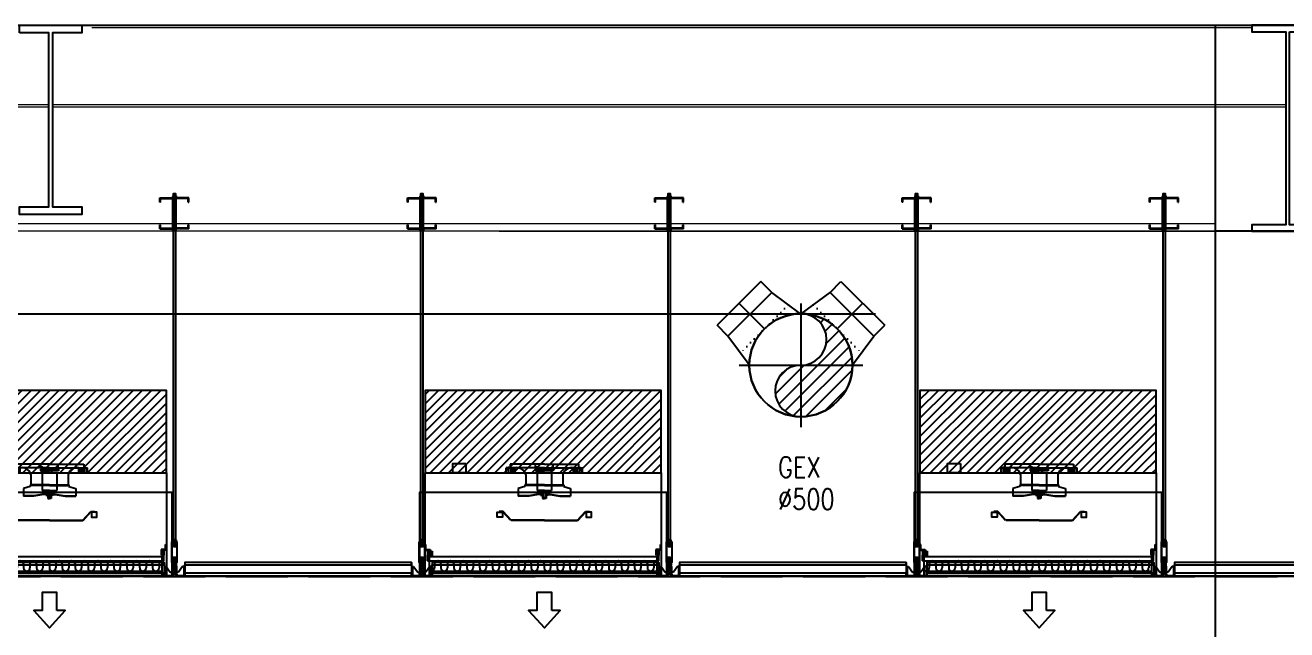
# Model space of a CAD drawing. Extents: x -18489 to 195597, y -1599 to 112111.
# Drawn here: x 13308 to 13920, y 27060 to 27353 of the extents above; entities that cross this region are included whole.
import ezdxf
from ezdxf.enums import TextEntityAlignment as Align
from ezdxf.xclip import XClip

# ---------------------------------------------------------------- set-up
doc = ezdxf.new("R2010")
doc.units = 0
doc.header["$LTSCALE"] = 100
doc.header["$XCLIPFRAME"] = 2
for name, pattern in [('188K-SM-07-F10-MECH-CR PIPE-Y2257103$0$AP6A-SM-08-FR1-001-A_AAS 210916$0$CENTER', [50.8, 31.75, -6.35, 6.35, -6.35]), ('188K-SM-07-F10-MECH-CR PIPE-Y2257103$0$AP6A-SM-08-FR1-001-A_AAS 210916$0$DOT', [0.25, 0, -0.25]), ('188K-SM-07-F10-MECH-CR PIPE-Y2257103$0$AP7P1-SM-08-FNN-300-ARCH-A(6.5)-Y2242201$0$AP6B-SM-08-FNN-300-1.5-ARCH(管橋)-Y2221203$0$14P7-Xfa-Sec-D$0$HIDDEN2', [0.1875, 0.125, -0.0625]), ('188K-SM-07-F10-MECH-CR PIPE-Y2257103$0$CENTER2', [1.125, 0.75, -0.125, 0.125, -0.125]), ('188K-SM-07-F10-MECH-CR PIPE-Y2257103$0$X-S-FAB_SL ALL$0$HIDDEN', [0.4, 0.3, -0.1]), ('188K-SM-07-F10-MECH-CR PIPE-Y2257103$0$X-S-FAB_SL ALL$0$Wipeout_Contour', [1, 0, -1])]:
    doc.linetypes.add(name, pattern=pattern)
for name, color, linetype in [('188K-SM-07-F10-MECH-CR PIPE-Y2257103$0$0-CF-AAS-GEX', 5, 'Continuous'), ('188K-SM-07-F10-MECH-CR PIPE-Y2257103$0$0-dim', 7, 'Continuous'), ('188K-SM-07-F10-MECH-CR PIPE-Y2257103$0$0-FFU', 150, 'Continuous'), ('188K-SM-07-F10-MECH-CR PIPE-Y2257103$0$0-FIRE', 1, 'Continuous'), ('188K-SM-07-F10-MECH-CR PIPE-Y2257103$0$AP6A-SM-08-FR1-001-A_AAS 210916$0$0-Block Center-Line', 1, '188K-SM-07-F10-MECH-CR PIPE-Y2257103$0$AP6A-SM-08-FR1-001-A_AAS 210916$0$CENTER'), ('188K-SM-07-F10-MECH-CR PIPE-Y2257103$0$AP6A-SM-08-FR1-001-A_AAS 210916$0$0-Block Support-Line', 7, '188K-SM-07-F10-MECH-CR PIPE-Y2257103$0$AP6A-SM-08-FR1-001-A_AAS 210916$0$DOT'), ('188K-SM-07-F10-MECH-CR PIPE-Y2257103$0$AP7P1-SM-08-FNN-300-ARCH-A(6.5)-Y2242201$0$AP6B-SM-07-F45-ARCH-CBracing-Y2221203$0$AP6B-SM-08-FNN-320-8-ARCH-Y2221203$0$K-0-Ceil-Hand', 2, 'Continuous'), ('188K-SM-07-F10-MECH-CR PIPE-Y2257103$0$AP7P1-SM-08-FNN-300-ARCH-A(6.5)-Y2242201$0$AP6B-SM-07-F45-ARCH-CBracing-Y2221203$0$AP6B-SM-08-FNN-320-8-ARCH-Y2221203$0$K-A-SEC-150x65x20', 3, 'Continuous'), ('188K-SM-07-F10-MECH-CR PIPE-Y2257103$0$AP7P1-SM-08-FNN-300-ARCH-A(6.5)-Y2242201$0$K-0-Ceiling Grid', 1, 'Continuous'), ('188K-SM-07-F10-MECH-CR PIPE-Y2257103$0$Block Center-Line', 1, '188K-SM-07-F10-MECH-CR PIPE-Y2257103$0$CENTER2'), ('188K-SM-07-F10-MECH-CR PIPE-Y2257103$0$X-S-FAB_SL ALL$0$ASP_1', 1, 'Continuous'), ('188K-SM-07-F10-MECH-CR PIPE-Y2257103$0$X-S-FAB_SL ALL$0$ASP_8', 8, 'Continuous'), ('188K-SM-07-F10-MECH-CR PIPE-Y2257103$0$X-S-FAB_SL ALL$0$BEAM-S', 2, 'Continuous'), ('188K-SM-07-F10-MECH-CR PIPE-Y2257103$0$X-S-FAB_SL ALL$0$Hattch', 7, 'Continuous'), ('188K-SM-07-F10-MECH-CR PIPE-Y2257103$0$X-S-FAB_SL ALL$0$HID(UP)', 5, '188K-SM-07-F10-MECH-CR PIPE-Y2257103$0$X-S-FAB_SL ALL$0$HIDDEN'), ('188K-SM-07-F10-MECH-CR PIPE-Y2257103$0$X-S-FAB_SL ALL$0$S-BEAM', 7, 'Continuous')]:
    doc.layers.add(name, color=color, linetype=linetype)
doc.styles.add('188K-SM-07-F10-MECH-CR PIPE-Y2257103$0$T0', font='simplex.shx', dxfattribs={"width": 0.8, "bigfont": 'chineset.shx'})

# ---------------------------------------------------------------- blocks, each defined once
blk = doc.blocks.new('*U1935')
for p, q in [((-150, 350), (-150, 425)), ((-150, 425), (150, 425)), ((150, 350), (150, 425)), ((-175.4, 178.1), (-150, 350)), ((-150, 350), (150, 350)), ((175.4, 178.1), (150, 350))]:
    blk.add_line(p, q)
blk.add_circle((0, 0), 250)
at = {"layer": '188K-SM-07-F10-MECH-CR PIPE-Y2257103$0$AP6A-SM-08-FR1-001-A_AAS 210916$0$0-Block Center-Line'}
blk.add_line((0, 250), (0, 425), dxfattribs=at)
at = {"layer": '188K-SM-07-F10-MECH-CR PIPE-Y2257103$0$AP6A-SM-08-FR1-001-A_AAS 210916$0$0-Block Support-Line'}
blk.add_line((-164.8, 250), (164.8, 250), dxfattribs=at)
blk = doc.blocks.new('*U1936')
h = blk.add_hatch()
h.set_pattern_fill('ANSI31', color=256, scale=1.4286, style=0)
h.paths.add_polyline_path([(0, 0, 1), (0, 25, 0.414214), (-25, 0, 0.414214), (0, -25, -1)])
blk.add_circle((0, 0), 25)
for centre, start, end in [((0, 12.5), 270, 90), ((0, -12.5), 90, 270)]:
    blk.add_arc(centre, 12.5, start, end)
at = {"layer": '188K-SM-07-F10-MECH-CR PIPE-Y2257103$0$Block Center-Line'}
for p, q in [((0, -30), (0, 30)), ((30, 0), (-30, 0))]:
    blk.add_line(p, q, dxfattribs=at)
blk = doc.blocks.new('*U1934')
for p, q in [((-150, 350), (-150, 425)), ((-150, 425), (150, 425)), ((150, 350), (150, 425)), ((-175.4, 178.1), (-150, 350)), ((-150, 350), (150, 350)), ((175.4, 178.1), (150, 350))]:
    blk.add_line(p, q)
blk.add_circle((0, 0), 250)
at = {"layer": '188K-SM-07-F10-MECH-CR PIPE-Y2257103$0$AP6A-SM-08-FR1-001-A_AAS 210916$0$0-Block Center-Line'}
blk.add_line((0, 250), (0, 425), dxfattribs=at)
at = {"layer": '188K-SM-07-F10-MECH-CR PIPE-Y2257103$0$AP6A-SM-08-FR1-001-A_AAS 210916$0$0-Block Support-Line'}
blk.add_line((-164.8, 250), (164.8, 250), dxfattribs=at)
blk = doc.blocks.new('188K-SM-07-F10-MECH-CR PIPE-Y2257103$0$X-S-FAB_SL ALL$0$剖面元素_1660_3', base_point=(23061.26, -8263.06))
at = {"color": 254, "linetype": '188K-SM-07-F10-MECH-CR PIPE-Y2257103$0$X-S-FAB_SL ALL$0$Wipeout_Contour', "lineweight": 0, "ltscale": 445310.212814}
blk.add_wipeout([(35816.26, -7336.96), (36946.26, -7336.96), (36946.26, -7280.16), (36382.21, -7280.16), (36382.21, -7326.96), (36401.26, -7326.96), (36401.26, -7330.56), (36361.26, -7330.56), (36361.26, -7326.96), (36380.31, -7326.96), (36380.31, -7280.16), (35816.26, -7280.16)], dxfattribs=at).dxf.layer = '188K-SM-07-F10-MECH-CR PIPE-Y2257103$0$X-S-FAB_SL ALL$0$Hattch'
at = {"color": 254, "linetype": '188K-SM-07-F10-MECH-CR PIPE-Y2257103$0$X-S-FAB_SL ALL$0$Wipeout_Contour', "lineweight": 0, "ltscale": 148456.937845}
blk.add_wipeout([(35816.26, -7340.56), (36946.26, -7340.56), (36946.26, -7336.96), (35816.26, -7336.96)], dxfattribs=at).dxf.layer = '188K-SM-07-F10-MECH-CR PIPE-Y2257103$0$X-S-FAB_SL ALL$0$Hattch'
at = {"layer": '188K-SM-07-F10-MECH-CR PIPE-Y2257103$0$X-S-FAB_SL ALL$0$S-BEAM', "color": 8, "lineweight": 0}
for p, q in [((36946.26, -7336.96), (35816.26, -7336.96)), ((36946.26, -7340.56), (35816.26, -7340.56))]:
    blk.add_line(p, q, dxfattribs=at)
blk = doc.blocks.new('188K-SM-07-F10-MECH-CR PIPE-Y2257103$0$X-S-FAB_SL ALL$0$A$C2e9ab586')
at = {"layer": '188K-SM-07-F10-MECH-CR PIPE-Y2257103$0$X-S-FAB_SL ALL$0$S-BEAM', "lineweight": 0}
blk.add_blockref('188K-SM-07-F10-MECH-CR PIPE-Y2257103$0$X-S-FAB_SL ALL$0$剖面元素_1660_3', (-28106.39, 285), dxfattribs=at)
at = {"color": 254, "linetype": '188K-SM-07-F10-MECH-CR PIPE-Y2257103$0$X-S-FAB_SL ALL$0$Wipeout_Contour', "lineweight": 0, "ltscale": 149561.682861}
blk.add_wipeout([(-14203.89, 1307.5), (-14766.39, 1307.5), (-14766.39, 1306.4), (-14203.89, 1306.4)], dxfattribs=at).dxf.layer = '188K-SM-07-F10-MECH-CR PIPE-Y2257103$0$X-S-FAB_SL ALL$0$Hattch'
at = {"color": 254, "linetype": '188K-SM-07-F10-MECH-CR PIPE-Y2257103$0$X-S-FAB_SL ALL$0$Wipeout_Contour', "lineweight": 0, "ltscale": 294418.291181}
blk.add_wipeout([(-15385.44, 1269), (-14787.34, 1269), (-14787.34, 1303.9), (-14806.39, 1303.9), (-14806.39, 1306.4), (-15368.89, 1306.4), (-15368.89, 1303.9), (-15385.44, 1303.9)], dxfattribs=at).dxf.layer = '188K-SM-07-F10-MECH-CR PIPE-Y2257103$0$X-S-FAB_SL ALL$0$Hattch'
at = {"color": 254, "linetype": '188K-SM-07-F10-MECH-CR PIPE-Y2257103$0$X-S-FAB_SL ALL$0$Wipeout_Contour', "lineweight": 0, "ltscale": 299135.448034}
blk.add_wipeout([(-14766.39, 1303.9), (-14785.44, 1303.9), (-14785.44, 1269), (-14187.34, 1269), (-14187.34, 1303.9), (-14203.89, 1303.9), (-14203.89, 1306.4), (-14766.39, 1306.4)], dxfattribs=at).dxf.layer = '188K-SM-07-F10-MECH-CR PIPE-Y2257103$0$X-S-FAB_SL ALL$0$Hattch'
at = {"layer": '188K-SM-07-F10-MECH-CR PIPE-Y2257103$0$X-S-FAB_SL ALL$0$S-BEAM', "color": 8, "lineweight": 0}
blk.add_line((-14766.39, 1306.4), (-14203.89, 1306.4), dxfattribs=at)
at = {"color": 254, "linetype": '188K-SM-07-F10-MECH-CR PIPE-Y2257103$0$X-S-FAB_SL ALL$0$Wipeout_Contour', "lineweight": 0, "ltscale": 147233.361631}
blk.add_wipeout([(-14787.34, 1269), (-15385.44, 1269), (-15385.44, 1267.9), (-14787.34, 1267.9)], dxfattribs=at).dxf.layer = '188K-SM-07-F10-MECH-CR PIPE-Y2257103$0$X-S-FAB_SL ALL$0$Hattch'
at = {"color": 254, "linetype": '188K-SM-07-F10-MECH-CR PIPE-Y2257103$0$X-S-FAB_SL ALL$0$Wipeout_Contour', "lineweight": 0, "ltscale": 149586.701569}
blk.add_wipeout([(-14785.44, 1269), (-14785.44, 1267.9), (-14187.34, 1267.9), (-14187.34, 1269)], dxfattribs=at).dxf.layer = '188K-SM-07-F10-MECH-CR PIPE-Y2257103$0$X-S-FAB_SL ALL$0$Hattch'
at = {"layer": '188K-SM-07-F10-MECH-CR PIPE-Y2257103$0$X-S-FAB_SL ALL$0$S-BEAM', "color": 8, "lineweight": 0}
for p, q in [((-15385.44, 1269), (-14787.34, 1269)), ((-15385.44, 1267.9), (-14787.34, 1267.9)), ((-14785.44, 1269), (-14187.34, 1269)), ((-14785.44, 1267.9), (-14187.34, 1267.9))]:
    blk.add_line(p, q, dxfattribs=at)
blk = doc.blocks.new('188K-SM-07-F10-MECH-CR PIPE-Y2257103$0$X-S-FAB_SL ALL')
at = {"layer": '188K-SM-07-F10-MECH-CR PIPE-Y2257103$0$X-S-FAB_SL ALL$0$ASP_1'}
blk.add_blockref('188K-SM-07-F10-MECH-CR PIPE-Y2257103$0$X-S-FAB_SL ALL$0$A$C2e9ab586', (23632.864, -73288.977), dxfattribs=at)
blk.add_line((-2728.521, -71981.477), (19076.479, -71981.477), dxfattribs=at)
at = {"layer": '188K-SM-07-F10-MECH-CR PIPE-Y2257103$0$X-S-FAB_SL ALL$0$ASP_8'}
blk.add_line((9411.479, -72848.977), (9411.479, -71981.477), dxfattribs=at)
at = {"layer": '188K-SM-07-F10-MECH-CR PIPE-Y2257103$0$X-S-FAB_SL ALL$0$BEAM-S'}
for points in [[(8831.329, -71985.177), (8831.329, -71981.477), (8861.629, -71981.477), (8861.629, -71985.177), (8847.329, -71985.177), (8847.329, -72069.577), (8861.629, -72069.577), (8861.629, -72073.277), (8831.329, -72073.277), (8831.329, -72069.577), (8845.629, -72069.577), (8845.629, -71985.177)], [(9447.329, -71984.677), (9463.979, -71984.677), (9463.979, -71981.477), (9428.979, -71981.477), (9428.979, -71984.677), (9445.629, -71984.677), (9445.629, -72078.277), (9428.979, -72078.277), (9428.979, -72081.477), (9463.979, -72081.477), (9463.979, -72078.277), (9447.329, -72078.277)]]:
    blk.add_lwpolyline(points, close=True, dxfattribs=at)
at = {"layer": '188K-SM-07-F10-MECH-CR PIPE-Y2257103$0$X-S-FAB_SL ALL$0$HID(UP)', "linetype": '188K-SM-07-F10-MECH-CR PIPE-Y2257103$0$X-S-FAB_SL ALL$0$HIDDEN'}
blk.add_line((-2628.521, -72248.977), (19076.479, -72248.977), dxfattribs=at)
blk = doc.blocks.new('188K-SM-07-F10-MECH-CR PIPE-Y2257103$0$AP6A-SM-08-FNN-320-A(5)-ARCH-L201201$0$HFFU-22')
at = {"layer": '188K-SM-07-F10-MECH-CR PIPE-Y2257103$0$0-FFU', "color": 8}
for p, q in [((416.8, 500.8), (416.8, 502.8)), ((416.8, 502.8), (420.8, 502.8)), ((420.8, 502.8), (420.8, 524.8)), ((605.8, 524.8), (420.8, 524.8)), ((422.8, 500.8), (422.8, 522.8)), ((444.8, 522.8), (422.8, 522.8)), ((439.6, 526), (430.6, 526)), ((430.6, 526), (430.6, 524.8)), ((433.8, 500.8), (433.8, 524.8)), ((439.6, 541.8), (439.6, 526)), ((605.8, 541.8), (439.6, 541.8)), ((444.8, 500.8), (444.8, 522.8)), ((446.8, 502.8), (446.8, 524.8)), ((450.8, 502.8), (446.8, 502.8)), ((450.8, 500.8), (450.8, 502.8)), ((454.8, 500.8), (454.8, 524.8)), ((463.8, 500.8), (463.8, 524.8)), ((515.8, 492.2), (515.8, 438.8)), ((605.8, 517), (562.6, 517)), ((562.6, 517), (562.6, 510)), ((562.6, 510), (605.8, 510)), ((563.6, 528), (563.6, 541.8)), ((572.6, 528), (563.6, 528)), ((572.6, 524.8), (572.6, 528)), ((605.8, 541.8), (772.1, 541.8)), ((605.8, 524.8), (790.8, 524.8)), ((605.8, 517), (649.1, 517)), ((649.1, 510), (605.8, 510)), ((639.1, 528), (648.1, 528)), ((639.1, 524.8), (639.1, 528)), ((648.1, 528), (648.1, 541.8)), ((649.1, 517), (649.1, 510)), ((695.8, 492.2), (695.8, 438.8)), ((747.8, 500.8), (747.8, 524.8)), ((756.8, 500.8), (756.8, 524.8)), ((760.8, 500.8), (760.8, 502.8)), ((760.8, 502.8), (764.8, 502.8)), ((764.8, 502.8), (764.8, 524.8)), ((766.8, 500.8), (766.8, 522.8)), ((766.8, 522.8), (788.8, 522.8)), ((772.1, 541.8), (772.1, 526)), ((772.1, 526), (781.1, 526)), ((777.8, 500.8), (777.8, 524.8)), ((781.1, 526), (781.1, 524.8)), ((788.8, 500.8), (788.8, 522.8)), ((790.8, 502.8), (790.8, 524.8)), ((794.8, 502.8), (790.8, 502.8)), ((794.8, 500.8), (794.8, 502.8)), ((511.8, 432.8), (478.8, 423.8)), ((511.8, 440.8), (511.8, 432.8)), ((605.8, 440.8), (511.8, 440.8)), ((605.8, 438.8), (515.8, 438.8)), ((605.8, 440.8), (699.8, 440.8)), ((605.8, 438.8), (695.8, 438.8)), ((699.8, 440.8), (699.8, 432.8)), ((699.8, 432.8), (732.8, 423.8))]:
    blk.add_line(p, q, dxfattribs=at)
at = {"layer": '188K-SM-07-F10-MECH-CR PIPE-Y2257103$0$0-FFU'}
for p, q in [((570.8, 500.8), (570.8, 413.8)), ((640.8, 500.8), (640.8, 413.8)), ((478.8, 423.8), (478.8, 386.8)), ((529.8, 388.8), (478.8, 388.8)), ((529.8, 386.8), (478.8, 386.8)), ((577.8, 396.8), (529.8, 388.8)), ((578.2, 394.8), (530.2, 386.8)), ((605.8, 413.8), (570.8, 413.8)), ((600.8, 396.8), (577.8, 396.8)), ((600.8, 394.8), (577.8, 394.8)), ((587.6, 394.8), (587.6, 391)), ((587.6, 391), (597.6, 391)), ((593.8, 413.8), (593.8, 404.8)), ((605.8, 404.8), (593.8, 404.8)), ((597.6, 391), (597.6, 376)), ((597.6, 378), (605.8, 378)), ((597.6, 376), (605.8, 376)), ((600.8, 404.8), (600.8, 378)), ((605.8, 413.8), (640.8, 413.8)), ((605.8, 404.8), (617.8, 404.8)), ((614.1, 378), (605.8, 378)), ((614.1, 376), (605.8, 376)), ((610.8, 404.8), (610.8, 378)), ((610.8, 396.8), (633.8, 396.8)), ((610.8, 394.8), (633.8, 394.8)), ((624.1, 391), (614.1, 391)), ((614.1, 391), (614.1, 376)), ((617.8, 413.8), (617.8, 404.8)), ((624.1, 394.8), (624.1, 391)), ((633.5, 394.8), (681.5, 386.8)), ((633.8, 396.8), (681.8, 388.8)), ((681.8, 388.8), (732.8, 388.8)), ((681.8, 386.8), (732.8, 386.8)), ((732.8, 423.8), (732.8, 386.8)), ((405.6, 312.7), (386.6, 312.7)), ((404.7, 310.7), (386.6, 310.7)), ((443.1, 268.3), (404.7, 310.7)), ((444.6, 269.7), (405.6, 312.7)), ((767.1, 269.7), (806.1, 312.7)), ((768.5, 268.3), (806.9, 310.7)), ((806.1, 312.7), (825.1, 312.7)), ((806.9, 310.7), (825.1, 310.7)), ((605.8, 269.7), (444.6, 269.7)), ((605.8, 267.7), (444.6, 267.7)), ((605.8, 269.7), (767.1, 269.7)), ((605.8, 267.7), (767.1, 267.7)), ((27.5, 151.7), (27.5, 124.3)), ((31.4, 151.7), (27.5, 151.7)), ((27.5, 124.3), (48.8, 124.3)), ((31.4, 128.2), (31.4, 151.7)), ((31.4, 128.2), (52.8, 128.2)), ((48.8, 124.3), (48.8, 100.8)), ((52.8, 128.2), (52.8, 100.8)), ((1168.6, 128.2), (1147.2, 128.2)), ((1147.2, 128.2), (1147.2, 100.8)), ((1172.5, 124.3), (1151.2, 124.3)), ((1151.2, 124.3), (1151.2, 100.8)), ((1168.6, 151.7), (1172.5, 151.7)), ((1168.6, 128.2), (1168.6, 151.7)), ((1172.5, 151.7), (1172.5, 124.3)), ((39.1, 120.4), (43, 120.4)), ((39.1, 120.4), (39.1, 100.8)), ((39.1, 73.4), (39.1, 100.8)), ((39.1, 73.4), (43, 73.4)), ((43, 120.4), (43, 100.8)), ((43, 116.5), (48.8, 116.5)), ((43, 100.8), (58.6, 100.8)), ((43, 73.4), (43, 96.9)), ((43, 96.9), (62.5, 96.9)), ((47.1, 93), (1152.9, 93)), ((47.1, 93), (47.1, 0)), ((47.1, 73), (1152.9, 73)), ((52.8, 116.5), (58.6, 116.5)), ((58.6, 120.4), (58.6, 100.8)), ((58.6, 120.4), (62.5, 120.4)), ((62.5, 120.4), (62.5, 96.9)), ((1147.2, 116.5), (1156.4, 116.5)), ((1157, 116.5), (1151.2, 116.5)), ((1156.4, 120.4), (1152.5, 120.4)), ((1152.5, 120.4), (1152.5, 96.9)), ((1157, 96.9), (1152.5, 96.9)), ((1152.9, 0), (1152.9, 93)), ((1156.4, 120.4), (1156.4, 100.8)), ((1157, 100.8), (1156.4, 100.8)), ((1160.9, 120.4), (1157, 120.4)), ((1157, 120.4), (1157, 100.8)), ((1157, 73.4), (1157, 96.9)), ((1160.9, 73.4), (1157, 73.4)), ((1160.9, 120.4), (1160.9, 100.8)), ((1160.9, 73.4), (1160.9, 100.8)), ((47.1, 22.3), (1152.9, 22.3)), ((73, 57.4), (73, 38.4)), ((104.3, 57.4), (104.3, 38.4)), ((135.6, 57.4), (135.6, 38.4)), ((166.9, 57.4), (166.9, 38.4)), ((198.2, 57.4), (198.2, 38.4)), ((229.5, 57.4), (229.5, 38.4)), ((260.7, 57.4), (260.7, 38.4)), ((292, 57.4), (292, 38.4)), ((323.3, 57.4), (323.3, 38.4)), ((354.6, 57.4), (354.6, 38.4)), ((385.9, 57.4), (385.9, 38.4)), ((417.2, 57.4), (417.2, 38.4)), ((448.5, 57.4), (448.5, 38.4)), ((479.8, 57.4), (479.8, 38.4)), ((511.1, 57.4), (511.1, 38.4)), ((542.4, 57.4), (542.4, 38.4)), ((573.7, 57.4), (573.7, 38.4)), ((604.9, 57.4), (604.9, 38.4)), ((636.2, 57.4), (636.2, 38.4)), ((667.5, 57.4), (667.5, 38.4)), ((698.8, 57.4), (698.8, 38.4)), ((730.1, 57.4), (730.1, 38.4)), ((761.4, 57.4), (761.4, 38.4)), ((792.7, 57.4), (792.7, 38.4)), ((824, 57.4), (824, 38.4)), ((855.3, 57.4), (855.3, 38.4)), ((886.6, 57.4), (886.6, 38.4)), ((917.9, 57.4), (917.9, 38.4)), ((949.1, 57.4), (949.1, 38.4)), ((980.4, 57.4), (980.4, 38.4)), ((1011.7, 57.4), (1011.7, 38.4)), ((1043, 57.4), (1043, 38.4)), ((1074.3, 57.4), (1074.3, 38.4)), ((1105.6, 57.4), (1105.6, 38.4)), ((1136.9, 57.4), (1136.9, 38.4))]:
    blk.add_line(p, q, dxfattribs=at)
for points in [[(27.5, 500), (1172.5, 500), (1172.5, 0), (27.5, 0)], [(402.6, 309.7), (402.6, 284.7), (376.6, 284.7), (376.6, 309.7)], [(809.1, 309.7), (809.1, 284.7), (835.1, 284.7), (835.1, 309.7)]]:
    blk.add_lwpolyline(points, close=True, dxfattribs=at)
at = {"layer": '188K-SM-07-F10-MECH-CR PIPE-Y2257103$0$0-FFU', "color": 8}
blk.add_lwpolyline([(224.4, 544.8), (224.4, 499.8), (161.6, 499.8), (161.6, 544.8)], close=True, dxfattribs=at)
at = {"layer": '188K-SM-07-F10-MECH-CR PIPE-Y2257103$0$0-FFU', "flags": 128}
blk.add_lwpolyline([(641.8, -167.5), (641.8, -80.6), (569.9, -80.6), (569.9, -167.5), (529.2, -167.5), (605.8, -252), (682.5, -167.5)], close=True, dxfattribs=at)
at = {"layer": '188K-SM-07-F10-MECH-CR PIPE-Y2257103$0$0-FFU', "color": 8}
for centre, start, end in [((471.5, 479.2), 16.43455, 99.54285), ((471.5, 478.2), 16.43455, 99.54285), ((740.2, 479.2), 80.45715, 163.56545), ((740.2, 478.2), 80.45715, 163.56545)]:
    blk.add_arc(centre, 46.2, start, end, dxfattribs=at)
at = {"layer": '188K-SM-07-F10-MECH-CR PIPE-Y2257103$0$0-FFU'}
for centre, start, end in [((88.6, 57.4), 0, 180), ((151.2, 57.4), 0, 180), ((213.8, 57.4), 0, 180), ((276.4, 57.4), 0, 180), ((339, 57.4), 0, 180), ((401.6, 57.4), 0, 180), ((464.1, 57.4), 0, 180), ((526.7, 57.4), 0, 180), ((589.3, 57.4), 0, 180), ((651.9, 57.4), 0, 180), ((714.5, 57.4), 0, 180), ((777, 57.4), 0, 180), ((839.6, 57.4), 0, 180), ((902.2, 57.4), 0, 180), ((964.8, 57.4), 0, 180), ((1027.4, 57.4), 0, 180), ((1090, 57.4), 0, 180), ((1152.5, 57.4), 88.50258, 180), ((57.4, 38.4), 228.85015, 0), ((119.9, 38.4), 180, 0), ((182.5, 38.4), 180, 0), ((245.1, 38.4), 180, 0), ((307.7, 38.4), 180, 0), ((370.3, 38.4), 180, 0), ((432.8, 38.4), 180, 0), ((495.4, 38.4), 180, 0), ((558, 38.4), 180, 0), ((620.6, 38.4), 180, 0), ((683.2, 38.4), 180, 0), ((745.8, 38.4), 180, 0), ((808.3, 38.4), 180, 0), ((870.9, 38.4), 180, 0), ((933.5, 38.4), 180, 0), ((996.1, 38.4), 180, 0), ((1058.7, 38.4), 180, 0), ((1121.2, 38.4), 180, 0)]:
    blk.add_arc(centre, 15.6, start, end, dxfattribs=at)
at = {"layer": 'DefPoints'}
blk.add_lwpolyline([(0, 0), (1200, 0), (1200, 405), (0, 405)], close=True, dxfattribs=at)
blk = doc.blocks.new('188K-SM-07-F10-MECH-CR PIPE-Y2257103$0$A$C5898b841')
h = blk.add_hatch()
h.set_pattern_fill('ANSI31', color=256)
h.paths.add_polyline_path([(-58.39, 50), (56.11, 50), (56.11, 90), (-58.39, 90)])
blk.add_lwpolyline([(-58.39, 50), (56.11, 50), (56.11, 90), (-58.39, 90)], close=True)
at = {"layer": '188K-SM-07-F10-MECH-CR PIPE-Y2257103$0$0-FFU', "xscale": 0.1, "yscale": 0.1, "zscale": 0.1}
blk.add_blockref('188K-SM-07-F10-MECH-CR PIPE-Y2257103$0$AP6A-SM-08-FNN-320-A(5)-ARCH-L201201$0$HFFU-22', (-61.14, 0), dxfattribs=at)
blk = doc.blocks.new('188K-SM-07-F10-MECH-CR PIPE-Y2257103$0$AP7P1-SM-08-FNN-300-ARCH-A(6.5)-Y2242201$0$Ceil-4T')
for p, q in [((0.45, 5.1), (0, 5.1)), ((0, 5.1), (0, 0)), ((2.2, 0.33), (0, 0.33)), ((0, 0.25), (2.2, 0.25)), ((2.2, 0), (0, 0)), ((0.45, 4.8), (0.45, 5.1)), ((0.45, 4.8), (0.45, 0.33)), ((0.45, 4.8), (1.05, 4.8)), ((0.6, 0.33), (2.2, 0.33)), ((1.05, 4.8), (3, 2.05)), ((3, 2.05), (3.95, 2.05)), ((3.95, 1.55), (3.75, 0.88)), ((3.75, 0.88), (3.95, 0.88)), ((3.75, 0.88), (3.75, 0.25)), ((3.95, 4.8), (3.95, 0.3)), ((3.95, 0.88), (3.95, 1.55)), ((3.95, 0.88), (3.95, 0.45)), ((4.3, 5.1), (4.25, 5.1)), ((5.75, 5.1), (5.7, 5.1)), ((6.05, 4.8), (6.05, 0.3)), ((7, 2.05), (6.05, 2.05)), ((6.05, 1.55), (6.25, 0.88)), ((6.05, 0.88), (6.05, 1.55)), ((6.25, 0.88), (6.05, 0.88)), ((6.05, 0.88), (6.05, 0.45)), ((6.25, 0.88), (6.25, 0.25)), ((8.95, 4.8), (7, 2.05)), ((7.8, 0.33), (10, 0.33)), ((10, 0.25), (7.8, 0.25)), ((10, 0), (7.8, 0)), ((9.55, 4.8), (8.95, 4.8)), ((9.55, 5.1), (10, 5.1)), ((9.55, 4.8), (9.55, 5.1)), ((9.55, 4.8), (9.55, 0.28)), ((10, 5.1), (10, 0))]:
    blk.add_line(p, q)
for points in [[(5.58, 0.1), (5.54, 0.1, -0.414214), (5.5, 0.14), (5.5, 0.58, -0.414214), (5.52, 0.6), (5.82, 0.6, 0.414214), (5.84, 0.62), (5.84, 1.2, 0.414214), (5.74, 1.3), (4.26, 1.3, 0.414214), (4.16, 1.2), (4.16, 0.62, 0.414214), (4.18, 0.6), (4.48, 0.6, -0.414214), (4.5, 0.58), (4.5, 0.14, -0.414214), (4.46, 0.1), (4.42, 0.1, 0.414214), (4.4, 0.08), (4.4, 0.04, -0.414214), (4.36, 0), (2.24, 0, -0.414214), (2.2, 0.04), (2.2, 0.25), (2.2, 0.28, -0.414214), (2.25, 0.33), (2.27, 0.33, -0.414214), (2.32, 0.28), (2.32, 0.27, 0.414214), (2.34, 0.25), (3.87, 0.25, 0.414214), (3.97, 0.35), (3.97, 1.48, -0.414214), (3.99, 1.5), (4.2, 1.5, 0.414214), (4.3, 1.6), (4.3, 5.4, 0.414214), (4.2, 5.5), (3.96, 5.5, -0.414214), (3.94, 5.52), (3.94, 6.76, -0.414214), (3.98, 6.8), (4.46, 6.8, -0.414214), (4.5, 6.76), (4.5, 6.42, -0.414214), (4.48, 6.4), (4.18, 6.4, 0.414214), (4.16, 6.38), (4.16, 5.8, 0.414214), (4.26, 5.7), (5.74, 5.7, 0.414214), (5.84, 5.8), (5.84, 6.38, 0.414214), (5.82, 6.4), (5.52, 6.4, -0.414214), (5.5, 6.42), (5.5, 6.76, -0.414214), (5.54, 6.8), (6.02, 6.8, -0.414214), (6.06, 6.76), (6.06, 5.52, -0.414214), (6.04, 5.5), (5.8, 5.5, 0.414214), (5.7, 5.4), (5.7, 1.6, 0.414214), (5.8, 1.5), (6.01, 1.5, -0.414214), (6.03, 1.48), (6.03, 0.35, 0.414214), (6.13, 0.25), (7.66, 0.25, 0.414214), (7.68, 0.27), (7.68, 0.28, -0.414214), (7.73, 0.33), (7.75, 0.33, -0.414214), (7.8, 0.28), (7.8, 0.25), (7.8, 0.04, -0.414214), (7.76, 0), (5.64, 0, -0.414214), (5.6, 0.04), (5.6, 0.08, 0.414214)], [(4.52, 5.5, 0.414214), (4.42, 5.4), (4.42, 5.2, 0.414214), (4.52, 5.1), (5.48, 5.1, 0.414214), (5.58, 5.2), (5.58, 5.4, 0.414214), (5.48, 5.5)], [(5.58, 3.24, -0.684718), (5.41, 3.17, 0.441058), (4.59, 3.17, -0.684718), (4.42, 3.24), (4.42, 4.38), (4.42, 4.8, -0.414214), (4.52, 4.9), (5.48, 4.9, -0.414214), (5.58, 4.8), (5.58, 4.38)], [(5, 1.5), (5.48, 1.5, 0.414214), (5.58, 1.6), (5.58, 2.36, 0.684718), (5.41, 2.43, -0.441058), (4.59, 2.43, 0.684718), (4.42, 2.36), (4.42, 1.6, 0.414214), (4.52, 1.5)]]:
    blk.add_lwpolyline(points, format="xyb", close=True)
blk.add_circle((5, 2.8), 0.375)
for centre, radius, start, end in [((3.75, 0.45), 0.2, 270, 0), ((4.25, 4.8), 0.3, 90, 180), ((5.75, 4.8), 0.3, 0, 90), ((6.25, 0.45), 0.2, 180, 270)]:
    blk.add_arc(centre, radius, start, end)
for p in [(2.2, 0), (2.2, 0), (2.2, 0), (2.2, 0), (2.2, 0), (2.2, 0), (2.2, 0), (2.2, 0), (2.2, 0), (2.2, 0), (2.2, 0), (2.2, 0), (2.2, 0), (2.2, 0), (2.2, 0), (2.2, 0), (2.2, 0), (3.95, 0.35), (3.97, 0.41), (4.16, 0.64), (4.54, 5.1), (4.56, 4.9), (4.58, 5.1), (5.84, 0.65), (5.85, 0.67), (6.03, 0.41), (6.05, 0.35), (7.8, 0)]:
    blk.add_point(p)
blk = doc.blocks.new('188K-SM-07-F10-MECH-CR PIPE-Y2257103$0$AP7P1-SM-08-FNN-300-ARCH-A(6.5)-Y2242201$0$AP6B-SM-07-F45-ARCH-CBracing-Y2221203$0$AP6B-SM-08-FNN-320-8-ARCH-Y2221203$0$Cap-3')
for p, q in [((-8, 2.8), (-11, 2)), ((-11, 2), (-11, 0)), ((-11, 2), (11, 2)), ((-11, 0), (11, 0)), ((-8, 9.2), (-8, 2.8)), ((0, 10), (-6, 10)), ((-4, 9.2), (-4, 2.8)), ((6, 10), (0, 10)), ((4, 2.8), (4, 9.2)), ((8, 9.2), (8, 2.8)), ((8, 2.8), (11, 2)), ((11, 2), (11, 0))]:
    blk.add_line(p, q)
for centre, radius, start, end in [((-6, 7.1), 2.9, 46.39718, 133.60282), ((-6, 4.9), 2.9, 226.39718, 313.60282), ((0, -0.4), 10.4, 67.38014, 112.61986), ((0, 12.4), 10.4, 247.38014, 292.61986), ((6, 7.1), 2.9, 46.39718, 133.60282), ((6, 4.9), 2.9, 226.39718, 313.60282)]:
    blk.add_arc(centre, radius, start, end)
blk = doc.blocks.new('188K-SM-07-F10-MECH-CR PIPE-Y2257103$0$AP7P1-SM-08-FNN-300-ARCH-A(6.5)-Y2242201$0$AP6B-SM-07-F45-ARCH-CBracing-Y2221203$0$AP6B-SM-08-FNN-320-8-ARCH-Y2221203$0$Sec-2LC150x65')
for p, q in [((2, 7), (0, 7)), ((0, 7, 0), (0, 0.5, 0)), ((2, 6.68), (0.32, 6.68)), ((0.32, 6.68, 0), (0.32, 0.82, 0)), ((15, 7), (13, 7)), ((14.68, 6.68), (13, 6.68)), ((14.68, 6.68, 0), (14.68, 0.82, 0)), ((15, 7, 0), (15, 0.5, 0)), ((15, 0.5), (0, 0.5)), ((14.68, 0.82), (0.32, 0.82)), ((15, -0.5), (0, -0.5)), ((0, -7, 0), (0, -0.5, 0)), ((14.68, -0.82), (0.32, -0.82)), ((0.32, -6.68, 0), (0.32, -0.82, 0)), ((14.68, -6.68, 0), (14.68, -0.82, 0)), ((15, -7, 0), (15, -0.5, 0)), ((2, -7), (0, -7)), ((2, -6.68), (0.32, -6.68)), ((14.68, -6.68), (13, -6.68)), ((15, -7), (13, -7))]:
    blk.add_line(p, q)
at = {"elevation": 0}
for points in [[(0, 7), (0, 0.5)], [(2, 6.68), (2, 7)], [(13, 6.68), (13, 7)], [(0, -7), (0, -0.5)], [(2, -6.68), (2, -7)], [(13, -6.68), (13, -7)]]:
    blk.add_lwpolyline(points, dxfattribs=at)
blk = doc.blocks.new('188K-SM-07-F10-MECH-CR PIPE-Y2257103$0$AP7P1-SM-08-FNN-300-ARCH-A(6.5)-Y2242201$0$cg-1')
blk.add_lwpolyline([(0, 68), (0, 0), (1100, 0), (1100, 2.8), (0, 2.8), (0, 15.2), (1100, 15.2), (1100, 55.7), (0, 55.7), (0, 68), (1100, 68), (1100, 0)])
blk = doc.blocks.new('188K-SM-07-F10-MECH-CR PIPE-Y2257103$0$A$C101bd692')
at = {"layer": '188K-SM-07-F10-MECH-CR PIPE-Y2257103$0$AP7P1-SM-08-FNN-300-ARCH-A(6.5)-Y2242201$0$AP6B-SM-07-F45-ARCH-CBracing-Y2221203$0$AP6B-SM-08-FNN-320-8-ARCH-Y2221203$0$K-0-Ceil-Hand', "elevation": 0}
blk.add_lwpolyline([(60.48, 187.2), (59.53, 187.2), (59.53, 188.4), (60.48, 188.4)], close=True, dxfattribs=at)
at = {"layer": '188K-SM-07-F10-MECH-CR PIPE-Y2257103$0$AP7P1-SM-08-FNN-300-ARCH-A(6.5)-Y2242201$0$AP6B-SM-07-F45-ARCH-CBracing-Y2221203$0$AP6B-SM-08-FNN-320-8-ARCH-Y2221203$0$K-0-Ceil-Hand'}
for points in [[(60.48, 171.2), (60.47, 20.3), (59.52, 20.3), (59.52, 171.2)], [(58.75, 19), (61.25, 19)], [(59.52, 16.8), (59.52, 18), (60.48, 18), (60.48, 16.8), (59.52, 16.8)], [(59.52, 18), (60.48, 18)], [(60.48, 16.8), (59.52, 16.8)], [(61.25, 9.6), (58.75, 9.6)]]:
    blk.add_lwpolyline(points, dxfattribs=at)
for points in [[(58.75, 19.3), (61.25, 19.3), (61.25, 9.3), (58.75, 9.3)], [(60.48, 10.6), (59.52, 10.6), (59.52, 11.8), (60.48, 11.8)]]:
    blk.add_lwpolyline(points, close=True, dxfattribs=at)
at = {"layer": '188K-SM-07-F10-MECH-CR PIPE-Y2257103$0$AP7P1-SM-08-FNN-300-ARCH-A(6.5)-Y2242201$0$AP6B-SM-07-F45-ARCH-CBracing-Y2221203$0$AP6B-SM-08-FNN-320-8-ARCH-Y2221203$0$K-0-Ceil-Hand', "xscale": 0.09999999999854492, "yscale": 0.09999999999854492, "zscale": 0.09999999999854492}
for p in [(60, 186.2), (60, 19.3), (60, 19.3), (60, 9.63), (60, 9.6)]:
    blk.add_blockref('188K-SM-07-F10-MECH-CR PIPE-Y2257103$0$AP7P1-SM-08-FNN-300-ARCH-A(6.5)-Y2242201$0$AP6B-SM-07-F45-ARCH-CBracing-Y2221203$0$AP6B-SM-08-FNN-320-8-ARCH-Y2221203$0$Cap-3', p, dxfattribs=at)
at = {"layer": '188K-SM-07-F10-MECH-CR PIPE-Y2257103$0$AP7P1-SM-08-FNN-300-ARCH-A(6.5)-Y2242201$0$AP6B-SM-07-F45-ARCH-CBracing-Y2221203$0$AP6B-SM-08-FNN-320-8-ARCH-Y2221203$0$K-0-Ceil-Hand', "yscale": 0.09999999999854484, "rotation": 180}
for p, xscale, zscale in [((60, 171.2), -0.09999999999854484, 0.1), ((60, 19), 0.09999999999854484, 0.09999999999854484), ((60, 19), 0.09999999999854484, 0.09999999999854484)]:
    blk.add_blockref('188K-SM-07-F10-MECH-CR PIPE-Y2257103$0$AP7P1-SM-08-FNN-300-ARCH-A(6.5)-Y2242201$0$AP6B-SM-07-F45-ARCH-CBracing-Y2221203$0$AP6B-SM-08-FNN-320-8-ARCH-Y2221203$0$Cap-3', p, dxfattribs=dict(at, xscale=xscale, zscale=zscale))
at = {"layer": '188K-SM-07-F10-MECH-CR PIPE-Y2257103$0$AP7P1-SM-08-FNN-300-ARCH-A(6.5)-Y2242201$0$AP6B-SM-07-F45-ARCH-CBracing-Y2221203$0$AP6B-SM-08-FNN-320-8-ARCH-Y2221203$0$K-A-SEC-150x65x20', "rotation": 270}
blk.add_blockref('188K-SM-07-F10-MECH-CR PIPE-Y2257103$0$AP7P1-SM-08-FNN-300-ARCH-A(6.5)-Y2242201$0$AP6B-SM-07-F45-ARCH-CBracing-Y2221203$0$AP6B-SM-08-FNN-320-8-ARCH-Y2221203$0$Sec-2LC150x65', (60, 186.2), dxfattribs=at)
at = {"layer": '188K-SM-07-F10-MECH-CR PIPE-Y2257103$0$AP7P1-SM-08-FNN-300-ARCH-A(6.5)-Y2242201$0$K-0-Ceiling Grid', "xscale": -0.09999999999854481, "yscale": 0.09999999999854481, "zscale": 0.09999999999854481}
blk.add_blockref('188K-SM-07-F10-MECH-CR PIPE-Y2257103$0$AP7P1-SM-08-FNN-300-ARCH-A(6.5)-Y2242201$0$cg-1', (55, 2.5), dxfattribs=at)
at = {"layer": '188K-SM-07-F10-MECH-CR PIPE-Y2257103$0$AP7P1-SM-08-FNN-300-ARCH-A(6.5)-Y2242201$0$K-0-Ceiling Grid', "xscale": -1}
blk.add_blockref('188K-SM-07-F10-MECH-CR PIPE-Y2257103$0$AP7P1-SM-08-FNN-300-ARCH-A(6.5)-Y2242201$0$Ceil-4T', (65, 2.5), dxfattribs=at)
blk = doc.blocks.new('188K-SM-07-F10-MECH-CR PIPE-Y2257103')
at = {"layer": '188K-SM-07-F10-MECH-CR PIPE-Y2257103$0$0-FIRE', "linetype": '188K-SM-07-F10-MECH-CR PIPE-Y2257103$0$AP7P1-SM-08-FNN-300-ARCH-A(6.5)-Y2242201$0$AP6B-SM-08-FNN-300-1.5-ARCH(管橋)-Y2221203$0$14P7-Xfa-Sec-D$0$HIDDEN2', "ltscale": 50}
blk.add_lwpolyline([(23537.5, 27253.286), (1845, 27253.286), (1845, 27213.286), (23537.5, 27213.286)], close=True, dxfattribs=at)
at = {"layer": '188K-SM-07-F10-MECH-CR PIPE-Y2257103$0$0-CF-AAS-GEX', "zscale": 0.1}
for name, xscale, yscale, rotation in [('*U1935', -0.1000000000000003, 0.1000000000000003, 44.99999999999984), ('*U1934', 0.1, 0.1, 315)]:
    blk.add_blockref(name, (13683.853, 27188.287), dxfattribs=dict(at, xscale=xscale, yscale=yscale, rotation=rotation))
at = {"layer": '188K-SM-07-F10-MECH-CR PIPE-Y2257103$0$0-CF-AAS-GEX', "rotation": 180}
blk.add_blockref('*U1936', (13683.853, 27188.287), dxfattribs=at)
at = {"layer": '188K-SM-07-F10-MECH-CR PIPE-Y2257103$0$0-CF-AAS-GEX', "style": '188K-SM-07-F10-MECH-CR PIPE-Y2257103$0$T0', "width": 0.8}
for s, p in [('GEX', (13672.795, 27138.728)), ('%%C500', (13672.795, 27123.207))]:
    blk.add_text(s, height=10, dxfattribs=at).set_placement(p, align=Align.MIDDLE_LEFT)
ref = blk.add_blockref('188K-SM-07-F10-MECH-CR PIPE-Y2257103$0$X-S-FAB_SL ALL', (4473.521, 99334.763))
XClip(ref).set_block_clipping_path([(-7553.4648570136, -75341.9369645483), (24026.2025623869, -67725.7696244382)])
for p in [(13320, 27083.286), (13440, 27083.286), (13560, 27083.286), (13680, 27083.286), (13800, 27083.286), (13920, 27083.286)]:
    blk.add_blockref('188K-SM-07-F10-MECH-CR PIPE-Y2257103$0$A$C101bd692', p)
at = {"layer": '188K-SM-07-F10-MECH-CR PIPE-Y2257103$0$0-dim'}
for p in [(13320, 27086.07), (13560, 27086.07), (13800, 27086.07)]:
    blk.add_blockref('188K-SM-07-F10-MECH-CR PIPE-Y2257103$0$A$C5898b841', p, dxfattribs=at)

msp = doc.modelspace()

# ---------------------------------------------------------------- block references
msp.add_blockref('188K-SM-07-F10-MECH-CR PIPE-Y2257103', (0, 0))

doc.saveas('drawing.dxf')
